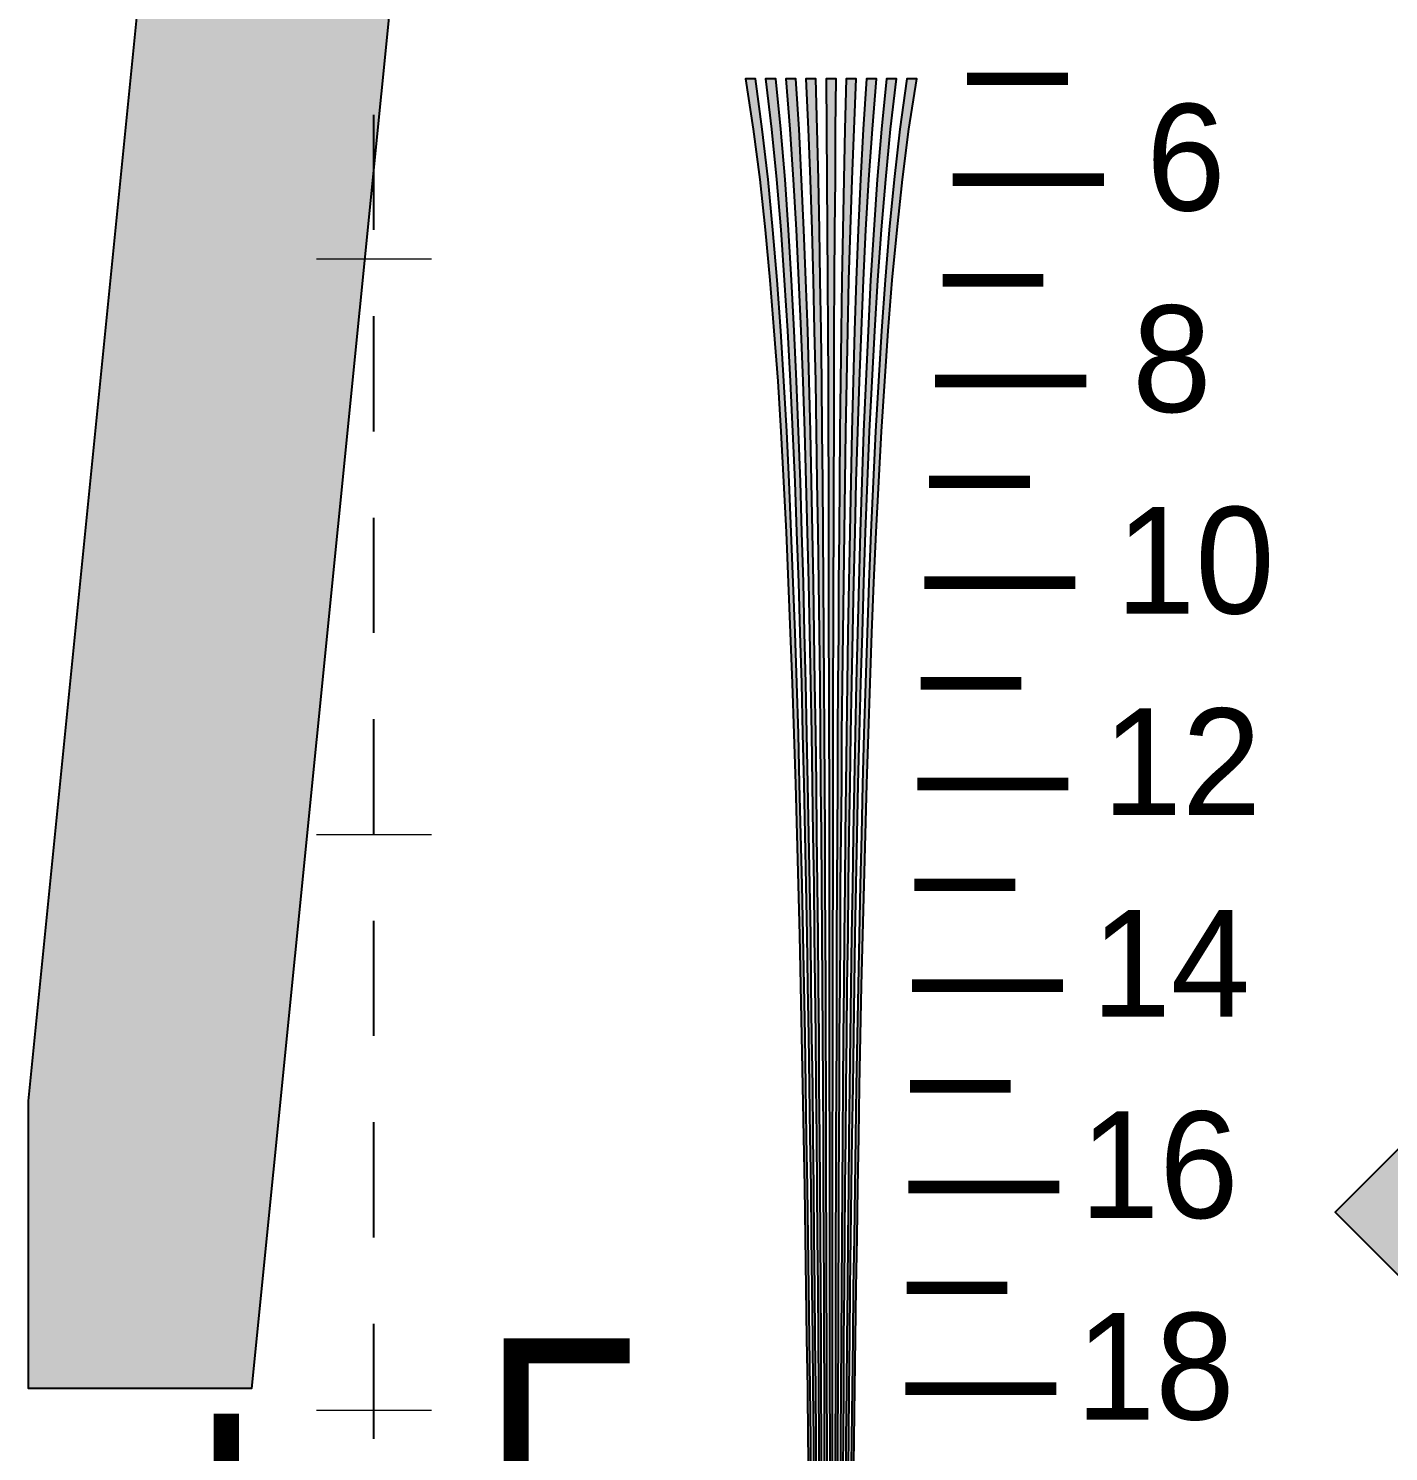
# Model space of a CAD drawing. Header units: millimetres. Extents: x 0 to 297, y 0 to 210.
# Drawn here: x 117.94 to 165.18, y 118.56 to 168 of the extents above; entities that cross this region are included whole.
import ezdxf

# ---------------------------------------------------------------- set-up
doc = ezdxf.new("R2010")
doc.units = ezdxf.units.MM
for name, color, linetype in [('CENTER', 7, 'Continuous'), ('GLUE', 1, 'Continuous'), ('LABELS', 7, 'Continuous'), ('SFR', 7, 'Continuous')]:
    doc.layers.add(name, color=color, linetype=linetype)

msp = doc.modelspace()

# ---------------------------------------------------------------- hatches: boundary and pattern name
at = {"layer": 'CENTER', "true_color": 0x000000}
h = msp.add_hatch(color=7, dxfattribs=at)
h.dxf.hatch_style = 1
h.paths.add_polyline_path([(142.842, 166.25), (143.113, 164.5), (143.34, 162.75), (143.524, 161), (143.69, 159.25), (143.831, 157.5), (143.962, 155.75), (144.067, 154), (144.163, 152.25), (144.251, 150.5), (144.329, 148.75), (144.4, 147), (144.461, 145.25), (144.522, 143.5), (144.575, 141.75), (144.627, 140), (144.671, 138.25), (144.715, 136.5), (144.759, 134.75), (144.794, 133), (144.829, 131.25), (144.855, 129.5), (144.89, 127.749), (144.916, 126), (144.942, 124.25), (144.968, 122.499), (144.995, 120.75), (145.012, 119), (145.039, 117.249), (145.056, 115.499), (145.074, 113.75), (145.161, 113.75), (145.144, 115.499), (145.126, 117.249), (145.109, 119), (145.091, 120.75), (145.065, 122.499), (145.047, 124.25), (145.021, 126), (144.994, 127.749), (144.968, 129.5), (144.942, 131.25), (144.916, 133), (144.881, 134.75), (144.846, 136.5), (144.811, 138.25), (144.767, 140), (144.723, 141.75), (144.679, 143.5), (144.627, 145.25), (144.566, 147), (144.504, 148.75), (144.434, 150.5), (144.355, 152.25), (144.277, 154), (144.18, 155.75), (144.067, 157.5), (143.944, 159.25), (143.796, 161), (143.629, 162.75), (143.428, 164.5), (143.192, 166.25), (142.842, 166.25)])
h = msp.add_hatch(color=7, dxfattribs=at)
h.dxf.hatch_style = 1
h.paths.add_polyline_path([(143.542, 166.25), (143.752, 164.5), (143.918, 162.75), (144.067, 161), (144.189, 159.25), (144.303, 157.5), (144.4, 155.75), (144.478, 154), (144.557, 152.25), (144.618, 150.5), (144.679, 148.75), (144.732, 147), (144.784, 145.25), (144.828, 143.5), (144.872, 141.75), (144.907, 140), (144.942, 138.25), (144.977, 136.5), (145.003, 134.75), (145.029, 133), (145.056, 131.25), (145.082, 129.5), (145.108, 127.749), (145.126, 126), (145.152, 124.25), (145.17, 122.499), (145.187, 120.75), (145.205, 119), (145.222, 117.249), (145.231, 115.499), (145.249, 113.75), (145.336, 113.75), (145.327, 115.499), (145.31, 117.249), (145.301, 119), (145.284, 120.75), (145.266, 122.499), (145.248, 124.25), (145.231, 126), (145.213, 127.749), (145.196, 129.5), (145.178, 131.25), (145.152, 133), (145.126, 134.75), (145.108, 136.5), (145.073, 138.25), (145.047, 140), (145.012, 141.75), (144.977, 143.5), (144.942, 145.25), (144.898, 147), (144.854, 148.75), (144.802, 150.5), (144.749, 152.25), (144.688, 154), (144.618, 155.75), (144.53, 157.5), (144.443, 159.25), (144.338, 161), (144.216, 162.75), (144.067, 164.5), (143.892, 166.25), (143.542, 166.25)])
h = msp.add_hatch(color=7, dxfattribs=at)
h.dxf.hatch_style = 1
h.paths.add_polyline_path([(144.242, 166.25), (144.382, 164.5), (144.504, 162.75), (144.609, 161), (144.688, 159.25), (144.767, 157.5), (144.837, 155.75), (144.889, 154), (144.942, 152.25), (144.986, 150.5), (145.03, 148.75), (145.065, 147), (145.1, 145.25), (145.135, 143.5), (145.161, 141.75), (145.187, 140), (145.213, 138.25), (145.231, 136.5), (145.257, 134.75), (145.275, 133), (145.292, 131.25), (145.31, 129.5), (145.327, 127.749), (145.336, 126), (145.354, 124.25), (145.372, 122.499), (145.38, 120.75), (145.389, 119), (145.406, 117.249), (145.415, 115.499), (145.424, 113.75), (145.511, 113.75), (145.502, 115.499), (145.494, 117.249), (145.485, 119), (145.477, 120.75), (145.468, 122.499), (145.459, 124.25), (145.451, 126), (145.433, 127.749), (145.424, 129.5), (145.407, 131.25), (145.398, 133), (145.381, 134.75), (145.363, 136.5), (145.345, 138.25), (145.327, 140), (145.31, 141.75), (145.284, 143.5), (145.257, 145.25), (145.231, 147), (145.205, 148.75), (145.17, 150.5), (145.135, 152.25), (145.1, 154), (145.056, 155.75), (145.004, 157.5), (144.943, 159.25), (144.872, 161), (144.794, 162.75), (144.706, 164.5), (144.592, 166.25), (144.242, 166.25)])
h = msp.add_hatch(color=7, dxfattribs=at)
h.dxf.hatch_style = 1
h.paths.add_polyline_path([(144.942, 166.25), (145.021, 164.5), (145.091, 162.75), (145.143, 161), (145.196, 159.25), (145.231, 157.5), (145.275, 155.75), (145.301, 154), (145.327, 152.25), (145.353, 150.5), (145.38, 148.75), (145.398, 147), (145.424, 145.25), (145.441, 143.5), (145.45, 141.75), (145.468, 140), (145.485, 138.25), (145.494, 136.5), (145.502, 134.75), (145.52, 133), (145.529, 131.25), (145.537, 129.5), (145.546, 127.749), (145.555, 126), (145.563, 124.25), (145.563, 122.499), (145.572, 120.75), (145.581, 119), (145.589, 117.249), (145.589, 115.499), (145.598, 113.75), (145.686, 113.75), (145.686, 115.499), (145.677, 117.249), (145.677, 119), (145.668, 120.75), (145.668, 122.499), (145.659, 124.25), (145.659, 126), (145.651, 127.749), (145.651, 129.5), (145.642, 131.25), (145.633, 133), (145.633, 134.75), (145.625, 136.5), (145.616, 138.25), (145.607, 140), (145.599, 141.75), (145.59, 143.5), (145.581, 145.25), (145.564, 147), (145.555, 148.75), (145.538, 150.5), (145.529, 152.25), (145.511, 154), (145.494, 155.75), (145.468, 157.5), (145.441, 159.25), (145.415, 161), (145.38, 162.75), (145.336, 164.5), (145.292, 166.25), (144.942, 166.25)])
h = msp.add_hatch(color=7, dxfattribs=at)
h.dxf.hatch_style = 1
h.paths.add_polyline_path([(145.642, 166.25), (145.66, 164.5), (145.668, 162.75), (145.686, 161), (145.695, 159.25), (145.703, 157.5), (145.712, 155.75), (145.712, 154), (145.721, 152.25), (145.721, 150.5), (145.729, 148.75), (145.729, 147), (145.738, 145.25), (145.738, 143.5), (145.747, 141.75), (145.747, 140), (145.747, 138.25), (145.755, 136.5), (145.755, 134.75), (145.755, 133), (145.755, 131.25), (145.764, 129.5), (145.764, 127.749), (145.764, 126), (145.764, 124.25), (145.764, 122.499), (145.764, 120.75), (145.773, 119), (145.773, 117.249), (145.773, 115.499), (145.773, 113.75), (145.86, 113.75), (145.86, 115.499), (145.86, 117.249), (145.86, 119), (145.869, 120.75), (145.869, 122.499), (145.869, 124.25), (145.869, 126), (145.869, 127.749), (145.869, 129.5), (145.877, 131.25), (145.877, 133), (145.877, 134.75), (145.877, 136.5), (145.886, 138.25), (145.886, 140), (145.886, 141.75), (145.894, 143.5), (145.894, 145.25), (145.903, 147), (145.903, 148.75), (145.912, 150.5), (145.912, 152.25), (145.92, 154), (145.929, 155.75), (145.929, 157.5), (145.938, 159.25), (145.946, 161), (145.964, 162.75), (145.973, 164.5), (145.99, 166.25), (145.642, 166.25)])
h = msp.add_hatch(color=7, dxfattribs=at)
h.dxf.hatch_style = 1
h.paths.add_polyline_path([(146.342, 166.25), (146.298, 164.5), (146.254, 162.75), (146.219, 161), (146.193, 159.25), (146.167, 157.5), (146.149, 155.75), (146.123, 154), (146.105, 152.25), (146.097, 150.5), (146.079, 148.75), (146.07, 147), (146.053, 145.25), (146.044, 143.5), (146.036, 141.75), (146.027, 140), (146.018, 138.25), (146.01, 136.5), (146.001, 134.75), (146.001, 133), (145.992, 131.25), (145.983, 129.5), (145.983, 127.749), (145.975, 126), (145.975, 124.25), (145.966, 122.499), (145.966, 120.75), (145.957, 119), (145.957, 117.249), (145.949, 115.499), (145.949, 113.75), (146.036, 113.75), (146.045, 115.499), (146.045, 117.249), (146.054, 119), (146.062, 120.75), (146.071, 122.499), (146.071, 124.25), (146.08, 126), (146.088, 127.749), (146.097, 129.5), (146.106, 131.25), (146.114, 133), (146.132, 134.75), (146.14, 136.5), (146.149, 138.25), (146.167, 140), (146.184, 141.75), (146.193, 143.5), (146.211, 145.25), (146.237, 147), (146.254, 148.75), (146.281, 150.5), (146.307, 152.25), (146.333, 154), (146.368, 155.75), (146.403, 157.5), (146.438, 159.25), (146.491, 161), (146.543, 162.75), (146.613, 164.5), (146.692, 166.25), (146.342, 166.25)])
h = msp.add_hatch(color=7, dxfattribs=at)
h.dxf.hatch_style = 1
h.paths.add_polyline_path([(147.042, 166.25), (146.928, 164.5), (146.841, 162.75), (146.762, 161), (146.692, 159.25), (146.631, 157.5), (146.587, 155.75), (146.534, 154), (146.499, 152.25), (146.465, 150.5), (146.43, 148.75), (146.403, 147), (146.377, 145.25), (146.351, 143.5), (146.324, 141.75), (146.307, 140), (146.289, 138.25), (146.272, 136.5), (146.254, 134.75), (146.236, 133), (146.228, 131.25), (146.21, 129.5), (146.202, 127.749), (146.184, 126), (146.175, 124.25), (146.167, 122.499), (146.158, 120.75), (146.149, 119), (146.141, 117.249), (146.132, 115.499), (146.124, 113.75), (146.211, 113.75), (146.22, 115.499), (146.228, 117.249), (146.246, 119), (146.254, 120.75), (146.263, 122.499), (146.281, 124.25), (146.298, 126), (146.307, 127.749), (146.324, 129.5), (146.342, 131.25), (146.36, 133), (146.378, 134.75), (146.404, 136.5), (146.421, 138.25), (146.448, 140), (146.474, 141.75), (146.5, 143.5), (146.535, 145.25), (146.57, 147), (146.605, 148.75), (146.649, 150.5), (146.693, 152.25), (146.745, 154), (146.806, 155.75), (146.867, 157.5), (146.946, 159.25), (147.025, 161), (147.13, 162.75), (147.252, 164.5), (147.393, 166.25), (147.042, 166.25)])
h = msp.add_hatch(color=7, dxfattribs=at)
h.dxf.hatch_style = 1
h.paths.add_polyline_path([(147.742, 166.25), (147.567, 164.5), (147.418, 162.75), (147.296, 161), (147.191, 159.25), (147.104, 157.5), (147.025, 155.75), (146.946, 154), (146.885, 152.25), (146.832, 150.5), (146.78, 148.75), (146.736, 147), (146.692, 145.25), (146.657, 143.5), (146.622, 141.75), (146.587, 140), (146.561, 138.25), (146.526, 136.5), (146.508, 134.75), (146.482, 133), (146.456, 131.25), (146.438, 129.5), (146.421, 127.749), (146.403, 126), (146.386, 124.25), (146.368, 122.499), (146.35, 120.75), (146.333, 119), (146.324, 117.249), (146.306, 115.499), (146.298, 113.75), (146.385, 113.75), (146.403, 115.499), (146.412, 117.249), (146.429, 119), (146.447, 120.75), (146.464, 122.499), (146.482, 124.25), (146.508, 126), (146.526, 127.749), (146.552, 129.5), (146.578, 131.25), (146.604, 133), (146.631, 134.75), (146.657, 136.5), (146.692, 138.25), (146.727, 140), (146.762, 141.75), (146.806, 143.5), (146.85, 145.25), (146.902, 147), (146.954, 148.75), (147.016, 150.5), (147.077, 152.25), (147.156, 154), (147.243, 155.75), (147.331, 157.5), (147.444, 159.25), (147.567, 161), (147.715, 162.75), (147.881, 164.5), (148.092, 166.25), (147.742, 166.25)])
h = msp.add_hatch(color=7, dxfattribs=at)
h.dxf.hatch_style = 1
h.paths.add_polyline_path([(148.442, 166.25), (148.206, 164.5), (148.005, 162.75), (147.838, 161), (147.69, 159.25), (147.567, 157.5), (147.462, 155.75), (147.357, 154), (147.278, 152.25), (147.2, 150.5), (147.13, 148.75), (147.068, 147), (147.007, 145.25), (146.954, 143.5), (146.911, 141.75), (146.867, 140), (146.823, 138.25), (146.788, 136.5), (146.753, 134.75), (146.718, 133), (146.692, 131.25), (146.666, 129.5), (146.639, 127.749), (146.613, 126), (146.587, 124.25), (146.569, 122.499), (146.543, 120.75), (146.525, 119), (146.508, 117.249), (146.49, 115.499), (146.473, 113.75), (146.56, 113.75), (146.578, 115.499), (146.595, 117.249), (146.621, 119), (146.639, 120.75), (146.665, 122.499), (146.692, 124.25), (146.718, 126), (146.744, 127.749), (146.779, 129.5), (146.805, 131.25), (146.84, 133), (146.875, 134.75), (146.919, 136.5), (146.963, 138.25), (147.007, 140), (147.059, 141.75), (147.112, 143.5), (147.173, 145.25), (147.234, 147), (147.304, 148.75), (147.383, 150.5), (147.471, 152.25), (147.567, 154), (147.681, 155.75), (147.803, 157.5), (147.943, 159.25), (148.109, 161), (148.293, 162.75), (148.52, 164.5), (148.792, 166.25), (148.442, 166.25)])
at = {"layer": 'SFR', "true_color": 0x000000}
h = msp.add_hatch(color=7, dxfattribs=at)
h.dxf.hatch_style = 1
h.paths.add_polyline_path([(117.942, 130.751), (122.192, 173.25), (130.942, 173.25), (125.692, 120.75), (117.942, 120.75), (117.942, 130.751)])
h = msp.add_hatch(color=7, dxfattribs=at)
h.dxf.hatch_style = 1
h.paths.add_polyline_path([(176.442, 140), (189.567, 126.875), (176.442, 113.75), (163.317, 126.875), (176.442, 140)])

# ---------------------------------------------------------------- linework, layer by layer
at = {"layer": 'CENTER', "color": 250}
for points in [[(145.126, 117.249), (145.109, 119), (145.091, 120.75), (145.065, 122.499), (145.047, 124.25), (145.021, 126), (144.994, 127.749), (144.968, 129.5), (144.942, 131.25), (144.916, 133), (144.881, 134.75), (144.846, 136.5), (144.811, 138.25), (144.767, 140), (144.723, 141.75), (144.679, 143.5), (144.627, 145.25), (144.566, 147), (144.504, 148.75), (144.434, 150.5), (144.355, 152.25), (144.277, 154), (144.18, 155.75), (144.067, 157.5), (143.944, 159.25), (143.796, 161), (143.629, 162.75), (143.428, 164.5), (143.192, 166.25), (142.842, 166.25), (142.842, 166.25), (143.113, 164.5), (143.34, 162.75), (143.524, 161), (143.69, 159.25), (143.831, 157.5), (143.962, 155.75), (144.067, 154), (144.163, 152.25), (144.251, 150.5), (144.329, 148.75), (144.4, 147), (144.461, 145.25), (144.522, 143.5), (144.575, 141.75), (144.627, 140), (144.671, 138.25), (144.715, 136.5), (144.759, 134.75), (144.794, 133), (144.829, 131.25), (144.855, 129.5), (144.89, 127.749), (144.916, 126), (144.942, 124.25), (144.968, 122.499), (144.995, 120.75), (145.012, 119), (145.039, 117.249)], [(145.31, 117.249), (145.301, 119), (145.284, 120.75), (145.266, 122.499), (145.248, 124.25), (145.231, 126), (145.213, 127.749), (145.196, 129.5), (145.178, 131.25), (145.152, 133), (145.126, 134.75), (145.108, 136.5), (145.073, 138.25), (145.047, 140), (145.012, 141.75), (144.977, 143.5), (144.942, 145.25), (144.898, 147), (144.854, 148.75), (144.802, 150.5), (144.749, 152.25), (144.688, 154), (144.618, 155.75), (144.53, 157.5), (144.443, 159.25), (144.338, 161), (144.216, 162.75), (144.067, 164.5), (143.892, 166.25), (143.542, 166.25), (143.542, 166.25), (143.752, 164.5), (143.918, 162.75), (144.067, 161), (144.189, 159.25), (144.303, 157.5), (144.4, 155.75), (144.478, 154), (144.557, 152.25), (144.618, 150.5), (144.679, 148.75), (144.732, 147), (144.784, 145.25), (144.828, 143.5), (144.872, 141.75), (144.907, 140), (144.942, 138.25), (144.977, 136.5), (145.003, 134.75), (145.029, 133), (145.056, 131.25), (145.082, 129.5), (145.108, 127.749), (145.126, 126), (145.152, 124.25), (145.17, 122.499), (145.187, 120.75), (145.205, 119), (145.222, 117.249)], [(145.494, 117.249), (145.485, 119), (145.477, 120.75), (145.468, 122.499), (145.459, 124.25), (145.451, 126), (145.433, 127.749), (145.424, 129.5), (145.407, 131.25), (145.398, 133), (145.381, 134.75), (145.363, 136.5), (145.345, 138.25), (145.327, 140), (145.31, 141.75), (145.284, 143.5), (145.257, 145.25), (145.231, 147), (145.205, 148.75), (145.17, 150.5), (145.135, 152.25), (145.1, 154), (145.056, 155.75), (145.004, 157.5), (144.943, 159.25), (144.872, 161), (144.794, 162.75), (144.706, 164.5), (144.592, 166.25), (144.242, 166.25), (144.242, 166.25), (144.382, 164.5), (144.504, 162.75), (144.609, 161), (144.688, 159.25), (144.767, 157.5), (144.837, 155.75), (144.889, 154), (144.942, 152.25), (144.986, 150.5), (145.03, 148.75), (145.065, 147), (145.1, 145.25), (145.135, 143.5), (145.161, 141.75), (145.187, 140), (145.213, 138.25), (145.231, 136.5), (145.257, 134.75), (145.275, 133), (145.292, 131.25), (145.31, 129.5), (145.327, 127.749), (145.336, 126), (145.354, 124.25), (145.372, 122.499), (145.38, 120.75), (145.389, 119), (145.406, 117.249)], [(145.677, 117.249), (145.677, 119), (145.668, 120.75), (145.668, 122.499), (145.659, 124.25), (145.659, 126), (145.651, 127.749), (145.651, 129.5), (145.642, 131.25), (145.633, 133), (145.633, 134.75), (145.625, 136.5), (145.616, 138.25), (145.607, 140), (145.599, 141.75), (145.59, 143.5), (145.581, 145.25), (145.564, 147), (145.555, 148.75), (145.538, 150.5), (145.529, 152.25), (145.511, 154), (145.494, 155.75), (145.468, 157.5), (145.441, 159.25), (145.415, 161), (145.38, 162.75), (145.336, 164.5), (145.292, 166.25), (144.942, 166.25), (144.942, 166.25), (145.021, 164.5), (145.091, 162.75), (145.143, 161), (145.196, 159.25), (145.231, 157.5), (145.275, 155.75), (145.301, 154), (145.327, 152.25), (145.353, 150.5), (145.38, 148.75), (145.398, 147), (145.424, 145.25), (145.441, 143.5), (145.45, 141.75), (145.468, 140), (145.485, 138.25), (145.494, 136.5), (145.502, 134.75), (145.52, 133), (145.529, 131.25), (145.537, 129.5), (145.546, 127.749), (145.555, 126), (145.563, 124.25), (145.563, 122.499), (145.572, 120.75), (145.581, 119), (145.589, 117.249)], [(145.86, 117.249), (145.86, 119), (145.869, 120.75), (145.869, 122.499), (145.869, 124.25), (145.869, 126), (145.869, 127.749), (145.869, 129.5), (145.877, 131.25), (145.877, 133), (145.877, 134.75), (145.877, 136.5), (145.886, 138.25), (145.886, 140), (145.886, 141.75), (145.894, 143.5), (145.894, 145.25), (145.903, 147), (145.903, 148.75), (145.912, 150.5), (145.912, 152.25), (145.92, 154), (145.929, 155.75), (145.929, 157.5), (145.938, 159.25), (145.946, 161), (145.964, 162.75), (145.973, 164.5), (145.99, 166.25), (145.642, 166.25), (145.642, 166.25), (145.66, 164.5), (145.668, 162.75), (145.686, 161), (145.695, 159.25), (145.703, 157.5), (145.712, 155.75), (145.712, 154), (145.721, 152.25), (145.721, 150.5), (145.729, 148.75), (145.729, 147), (145.738, 145.25), (145.738, 143.5), (145.747, 141.75), (145.747, 140), (145.747, 138.25), (145.755, 136.5), (145.755, 134.75), (145.755, 133), (145.755, 131.25), (145.764, 129.5), (145.764, 127.749), (145.764, 126), (145.764, 124.25), (145.764, 122.499), (145.764, 120.75), (145.773, 119), (145.773, 117.249)], [(146.045, 117.249), (146.054, 119), (146.062, 120.75), (146.071, 122.499), (146.071, 124.25), (146.08, 126), (146.088, 127.749), (146.097, 129.5), (146.106, 131.25), (146.114, 133), (146.132, 134.75), (146.14, 136.5), (146.149, 138.25), (146.167, 140), (146.184, 141.75), (146.193, 143.5), (146.211, 145.25), (146.237, 147), (146.254, 148.75), (146.281, 150.5), (146.307, 152.25), (146.333, 154), (146.368, 155.75), (146.403, 157.5), (146.438, 159.25), (146.491, 161), (146.543, 162.75), (146.613, 164.5), (146.692, 166.25), (146.342, 166.25), (146.342, 166.25), (146.298, 164.5), (146.254, 162.75), (146.219, 161), (146.193, 159.25), (146.167, 157.5), (146.149, 155.75), (146.123, 154), (146.105, 152.25), (146.097, 150.5), (146.079, 148.75), (146.07, 147), (146.053, 145.25), (146.044, 143.5), (146.036, 141.75), (146.027, 140), (146.018, 138.25), (146.01, 136.5), (146.001, 134.75), (146.001, 133), (145.992, 131.25), (145.983, 129.5), (145.983, 127.749), (145.975, 126), (145.975, 124.25), (145.966, 122.499), (145.966, 120.75), (145.957, 119), (145.957, 117.249)], [(146.228, 117.249), (146.246, 119), (146.254, 120.75), (146.263, 122.499), (146.281, 124.25), (146.298, 126), (146.307, 127.749), (146.324, 129.5), (146.342, 131.25), (146.36, 133), (146.378, 134.75), (146.404, 136.5), (146.421, 138.25), (146.448, 140), (146.474, 141.75), (146.5, 143.5), (146.535, 145.25), (146.57, 147), (146.605, 148.75), (146.649, 150.5), (146.693, 152.25), (146.745, 154), (146.806, 155.75), (146.867, 157.5), (146.946, 159.25), (147.025, 161), (147.13, 162.75), (147.252, 164.5), (147.393, 166.25), (147.042, 166.25), (147.042, 166.25), (146.928, 164.5), (146.841, 162.75), (146.762, 161), (146.692, 159.25), (146.631, 157.5), (146.587, 155.75), (146.534, 154), (146.499, 152.25), (146.465, 150.5), (146.43, 148.75), (146.403, 147), (146.377, 145.25), (146.351, 143.5), (146.324, 141.75), (146.307, 140), (146.289, 138.25), (146.272, 136.5), (146.254, 134.75), (146.236, 133), (146.228, 131.25), (146.21, 129.5), (146.202, 127.749), (146.184, 126), (146.175, 124.25), (146.167, 122.499), (146.158, 120.75), (146.149, 119), (146.141, 117.249)], [(146.412, 117.249), (146.429, 119), (146.447, 120.75), (146.464, 122.499), (146.482, 124.25), (146.508, 126), (146.526, 127.749), (146.552, 129.5), (146.578, 131.25), (146.604, 133), (146.631, 134.75), (146.657, 136.5), (146.692, 138.25), (146.727, 140), (146.762, 141.75), (146.806, 143.5), (146.85, 145.25), (146.902, 147), (146.954, 148.75), (147.016, 150.5), (147.077, 152.25), (147.156, 154), (147.243, 155.75), (147.331, 157.5), (147.444, 159.25), (147.567, 161), (147.715, 162.75), (147.881, 164.5), (148.092, 166.25), (147.742, 166.25), (147.742, 166.25), (147.567, 164.5), (147.418, 162.75), (147.296, 161), (147.191, 159.25), (147.104, 157.5), (147.025, 155.75), (146.946, 154), (146.885, 152.25), (146.832, 150.5), (146.78, 148.75), (146.736, 147), (146.692, 145.25), (146.657, 143.5), (146.622, 141.75), (146.587, 140), (146.561, 138.25), (146.526, 136.5), (146.508, 134.75), (146.482, 133), (146.456, 131.25), (146.438, 129.5), (146.421, 127.749), (146.403, 126), (146.386, 124.25), (146.368, 122.499), (146.35, 120.75), (146.333, 119), (146.324, 117.249)], [(146.595, 117.249), (146.621, 119), (146.639, 120.75), (146.665, 122.499), (146.692, 124.25), (146.718, 126), (146.744, 127.749), (146.779, 129.5), (146.805, 131.25), (146.84, 133), (146.875, 134.75), (146.919, 136.5), (146.963, 138.25), (147.007, 140), (147.059, 141.75), (147.112, 143.5), (147.173, 145.25), (147.234, 147), (147.304, 148.75), (147.383, 150.5), (147.471, 152.25), (147.567, 154), (147.681, 155.75), (147.803, 157.5), (147.943, 159.25), (148.109, 161), (148.293, 162.75), (148.52, 164.5), (148.792, 166.25), (148.442, 166.25), (148.442, 166.25), (148.206, 164.5), (148.005, 162.75), (147.838, 161), (147.69, 159.25), (147.567, 157.5), (147.462, 155.75), (147.357, 154), (147.278, 152.25), (147.2, 150.5), (147.13, 148.75), (147.068, 147), (147.007, 145.25), (146.954, 143.5), (146.911, 141.75), (146.867, 140), (146.823, 138.25), (146.788, 136.5), (146.753, 134.75), (146.718, 133), (146.692, 131.25), (146.666, 129.5), (146.639, 127.749), (146.613, 126), (146.587, 124.25), (146.569, 122.499), (146.543, 120.75), (146.525, 119), (146.508, 117.249)]]:
    msp.add_lwpolyline(points, dxfattribs=at)
at = {"layer": 'CENTER', "color": 250, "lineweight": 35, "const_width": 0.437}
for points in [[(150.542, 166.25), (154.042, 166.25)], [(150.043, 162.75), (155.293, 162.75)], [(149.693, 159.25), (153.193, 159.25)], [(149.431, 155.75), (154.681, 155.75)], [(149.221, 152.25), (152.721, 152.25)], [(149.054, 148.75), (154.304, 148.75)], [(148.923, 145.25), (152.423, 145.25)], [(148.809, 141.75), (154.059, 141.75)], [(148.713, 138.25), (152.213, 138.25)], [(148.626, 134.75), (153.876, 134.75)], [(148.556, 131.25), (152.056, 131.25)], [(148.495, 127.75), (153.745, 127.75)], [(148.442, 124.25), (151.942, 124.25)], [(148.39, 120.75), (153.64, 120.75)]]:
    msp.add_lwpolyline(points, dxfattribs=at)
at = {"layer": 'CENTER', "color": 250, "true_color": 0x000000}
for points in [[(143.192, 166.25), (142.842, 166.25), (143.113, 164.5)], [(143.192, 166.25), (143.113, 164.5), (143.34, 162.75)], [(143.192, 166.25), (143.34, 162.75), (143.524, 161)], [(143.192, 166.25), (143.524, 161), (143.69, 159.25)], [(143.192, 166.25), (143.69, 159.25), (143.831, 157.5)], [(143.192, 166.25), (143.831, 157.5), (143.962, 155.75)], [(143.192, 166.25), (143.962, 155.75), (144.504, 148.75)], [(143.192, 166.25), (144.504, 148.75), (144.434, 150.5)], [(143.192, 166.25), (144.434, 150.5), (144.355, 152.25)], [(143.192, 166.25), (144.355, 152.25), (144.277, 154)], [(143.192, 166.25), (144.277, 154), (144.18, 155.75)], [(143.192, 166.25), (144.18, 155.75), (144.067, 157.5)], [(143.192, 166.25), (144.067, 157.5), (143.944, 159.25)], [(143.192, 166.25), (143.944, 159.25), (143.796, 161)], [(143.192, 166.25), (143.796, 161), (143.629, 162.75)], [(143.629, 162.75), (143.428, 164.5), (143.192, 166.25)], [(143.892, 166.25), (143.542, 166.25), (143.752, 164.5)], [(143.892, 166.25), (143.752, 164.5), (143.918, 162.75)], [(143.892, 166.25), (143.918, 162.75), (144.067, 161)], [(143.892, 166.25), (144.067, 161), (144.189, 159.25)], [(143.892, 166.25), (144.189, 159.25), (144.303, 157.5)], [(143.892, 166.25), (144.303, 157.5), (144.4, 155.75)], [(143.892, 166.25), (144.4, 155.75), (144.942, 145.25)], [(143.892, 166.25), (144.942, 145.25), (144.898, 147)], [(143.892, 166.25), (144.898, 147), (144.854, 148.75)], [(143.892, 166.25), (144.854, 148.75), (144.802, 150.5)], [(143.892, 166.25), (144.802, 150.5), (144.749, 152.25)], [(143.892, 166.25), (144.749, 152.25), (144.688, 154)], [(143.892, 166.25), (144.688, 154), (144.618, 155.75)], [(143.892, 166.25), (144.618, 155.75), (144.53, 157.5)], [(143.892, 166.25), (144.53, 157.5), (144.443, 159.25)], [(143.892, 166.25), (144.443, 159.25), (144.338, 161)], [(143.892, 166.25), (144.338, 161), (144.216, 162.75)], [(144.216, 162.75), (144.067, 164.5), (143.892, 166.25)], [(144.592, 166.25), (144.242, 166.25), (144.382, 164.5)], [(144.592, 166.25), (144.382, 164.5), (144.504, 162.75)], [(144.592, 166.25), (144.504, 162.75), (144.609, 161)], [(144.592, 166.25), (144.609, 161), (144.688, 159.25)], [(144.592, 166.25), (144.688, 159.25), (144.767, 157.5)], [(144.592, 166.25), (144.767, 157.5), (144.837, 155.75)], [(144.592, 166.25), (144.837, 155.75), (144.889, 154)], [(144.592, 166.25), (144.889, 154), (144.942, 152.25)], [(144.592, 166.25), (144.942, 152.25), (144.986, 150.5)], [(144.592, 166.25), (144.986, 150.5), (145.03, 148.75)], [(144.592, 166.25), (145.03, 148.75), (145.381, 134.75)], [(144.592, 166.25), (145.381, 134.75), (145.363, 136.5)], [(144.592, 166.25), (145.363, 136.5), (145.345, 138.25)], [(144.592, 166.25), (145.345, 138.25), (145.327, 140)], [(144.592, 166.25), (145.327, 140), (145.31, 141.75)], [(144.592, 166.25), (145.31, 141.75), (145.284, 143.5)], [(144.592, 166.25), (145.284, 143.5), (145.257, 145.25)], [(144.592, 166.25), (145.257, 145.25), (145.231, 147)], [(144.592, 166.25), (145.231, 147), (145.205, 148.75)], [(144.592, 166.25), (145.205, 148.75), (145.17, 150.5)], [(144.592, 166.25), (145.17, 150.5), (145.135, 152.25)], [(144.592, 166.25), (145.135, 152.25), (145.1, 154)], [(144.592, 166.25), (145.1, 154), (145.056, 155.75)], [(144.592, 166.25), (145.056, 155.75), (145.004, 157.5)], [(144.592, 166.25), (145.004, 157.5), (144.943, 159.25)], [(144.592, 166.25), (144.943, 159.25), (144.872, 161)], [(144.592, 166.25), (144.872, 161), (144.794, 162.75)], [(144.794, 162.75), (144.706, 164.5), (144.592, 166.25)], [(145.292, 166.25), (144.942, 166.25), (145.021, 164.5)], [(145.292, 166.25), (145.021, 164.5), (145.091, 162.75)], [(145.292, 166.25), (145.091, 162.75), (145.143, 161)], [(145.292, 166.25), (145.143, 161), (145.196, 159.25)], [(145.292, 166.25), (145.196, 159.25), (145.231, 157.5)], [(145.292, 166.25), (145.231, 157.5), (145.275, 155.75)], [(145.292, 166.25), (145.275, 155.75), (145.301, 154)], [(145.292, 166.25), (145.301, 154), (145.327, 152.25)], [(145.292, 166.25), (145.327, 152.25), (145.353, 150.5)], [(145.292, 166.25), (145.353, 150.5), (145.38, 148.75)], [(145.292, 166.25), (145.38, 148.75), (145.398, 147)], [(145.292, 166.25), (145.398, 147), (145.424, 145.25)], [(145.292, 166.25), (145.424, 145.25), (145.441, 143.5)], [(145.292, 166.25), (145.441, 143.5), (145.468, 140)], [(145.292, 166.25), (145.468, 140), (145.485, 138.25)], [(145.292, 166.25), (145.485, 138.25), (145.686, 113.75)], [(145.292, 166.25), (145.686, 113.75), (145.686, 115.499)], [(145.292, 166.25), (145.686, 115.499), (145.677, 117.249)], [(145.292, 166.25), (145.677, 117.249), (145.677, 119)], [(145.292, 166.25), (145.677, 119), (145.668, 120.75)], [(145.292, 166.25), (145.668, 120.75), (145.668, 122.499)], [(145.292, 166.25), (145.668, 122.499), (145.659, 124.25)], [(145.292, 166.25), (145.659, 124.25), (145.659, 126)], [(145.292, 166.25), (145.659, 126), (145.651, 127.749)], [(145.292, 166.25), (145.651, 127.749), (145.651, 129.5)], [(145.292, 166.25), (145.651, 129.5), (145.642, 131.25)], [(145.292, 166.25), (145.642, 131.25), (145.633, 133)], [(145.292, 166.25), (145.633, 133), (145.633, 134.75)], [(145.292, 166.25), (145.633, 134.75), (145.625, 136.5)], [(145.292, 166.25), (145.625, 136.5), (145.616, 138.25)], [(145.292, 166.25), (145.616, 138.25), (145.607, 140)], [(145.292, 166.25), (145.607, 140), (145.599, 141.75)], [(145.292, 166.25), (145.599, 141.75), (145.59, 143.5)], [(145.292, 166.25), (145.59, 143.5), (145.581, 145.25)], [(145.292, 166.25), (145.581, 145.25), (145.564, 147)], [(145.292, 166.25), (145.564, 147), (145.555, 148.75)], [(145.292, 166.25), (145.555, 148.75), (145.538, 150.5)], [(145.292, 166.25), (145.538, 150.5), (145.529, 152.25)], [(145.292, 166.25), (145.529, 152.25), (145.511, 154)], [(145.292, 166.25), (145.511, 154), (145.494, 155.75)], [(145.292, 166.25), (145.494, 155.75), (145.468, 157.5)], [(145.292, 166.25), (145.468, 157.5), (145.441, 159.25)], [(145.292, 166.25), (145.441, 159.25), (145.415, 161)], [(145.415, 161), (145.336, 164.5), (145.292, 166.25)], [(145.99, 166.25), (145.642, 166.25), (145.66, 164.5)], [(145.99, 166.25), (145.66, 164.5), (145.668, 162.75)], [(145.99, 166.25), (145.668, 162.75), (145.686, 161)], [(145.99, 166.25), (145.686, 161), (145.695, 159.25)], [(145.99, 166.25), (145.695, 159.25), (145.703, 157.5)], [(145.99, 166.25), (145.703, 157.5), (145.712, 155.75)], [(145.99, 166.25), (145.712, 155.75), (145.712, 154)], [(145.99, 166.25), (145.712, 154), (145.721, 152.25)], [(145.99, 166.25), (145.721, 152.25), (145.721, 150.5)], [(145.99, 166.25), (145.721, 150.5), (145.729, 148.75)], [(145.99, 166.25), (145.729, 148.75), (145.729, 147)], [(145.99, 166.25), (145.729, 147), (145.738, 145.25)], [(145.99, 166.25), (145.738, 145.25), (145.738, 143.5)], [(145.738, 143.5), (145.973, 164.5), (145.99, 166.25)], [(146.692, 166.25), (146.149, 155.75), (146.123, 154)], [(146.123, 154), (146.613, 164.5), (146.692, 166.25)], [(146.692, 166.25), (146.167, 157.5), (146.149, 155.75)], [(146.692, 166.25), (146.193, 159.25), (146.167, 157.5)], [(146.692, 166.25), (146.219, 161), (146.193, 159.25)], [(146.692, 166.25), (146.254, 162.75), (146.219, 161)], [(146.692, 166.25), (146.298, 164.5), (146.254, 162.75)], [(146.692, 166.25), (146.342, 166.25), (146.298, 164.5)], [(147.393, 166.25), (146.692, 159.25), (146.631, 157.5)], [(146.631, 157.5), (147.252, 164.5), (147.393, 166.25)], [(147.393, 166.25), (146.762, 161), (146.692, 159.25)], [(147.393, 166.25), (146.841, 162.75), (146.762, 161)], [(147.393, 166.25), (146.928, 164.5), (146.841, 162.75)], [(147.393, 166.25), (147.042, 166.25), (146.928, 164.5)], [(148.092, 166.25), (147.296, 161), (147.191, 159.25)], [(147.191, 159.25), (147.881, 164.5), (148.092, 166.25)], [(148.092, 166.25), (147.418, 162.75), (147.296, 161)], [(148.092, 166.25), (147.567, 164.5), (147.418, 162.75)], [(148.092, 166.25), (147.742, 166.25), (147.567, 164.5)], [(148.792, 166.25), (147.838, 161), (147.69, 159.25)], [(147.69, 159.25), (148.52, 164.5), (148.792, 166.25)], [(148.792, 166.25), (148.005, 162.75), (147.838, 161)], [(148.792, 166.25), (148.206, 164.5), (148.005, 162.75)], [(148.792, 166.25), (148.442, 166.25), (148.206, 164.5)], [(145.415, 161), (145.38, 162.75), (145.336, 164.5)], [(145.738, 143.5), (145.964, 162.75), (145.973, 164.5)], [(146.123, 154), (146.543, 162.75), (146.613, 164.5)], [(146.631, 157.5), (147.13, 162.75), (147.252, 164.5)], [(147.191, 159.25), (147.715, 162.75), (147.881, 164.5)], [(147.69, 159.25), (148.293, 162.75), (148.52, 164.5)], [(145.738, 143.5), (145.946, 161), (145.964, 162.75)], [(146.123, 154), (146.491, 161), (146.543, 162.75)], [(146.631, 157.5), (147.025, 161), (147.13, 162.75)], [(147.191, 159.25), (147.567, 161), (147.715, 162.75)], [(147.69, 159.25), (148.109, 161), (148.293, 162.75)], [(145.738, 143.5), (145.938, 159.25), (145.946, 161)], [(146.123, 154), (146.438, 159.25), (146.491, 161)], [(146.631, 157.5), (146.946, 159.25), (147.025, 161)], [(147.191, 159.25), (147.444, 159.25), (147.567, 161)], [(147.69, 159.25), (147.943, 159.25), (148.109, 161)], [(145.738, 143.5), (145.929, 157.5), (145.938, 159.25)], [(146.123, 154), (146.403, 157.5), (146.438, 159.25)], [(147.191, 159.25), (146.456, 131.25), (146.438, 129.5)], [(147.191, 159.25), (146.438, 129.5), (146.762, 141.75)], [(147.191, 159.25), (146.482, 133), (146.456, 131.25)], [(147.191, 159.25), (146.508, 134.75), (146.482, 133)], [(147.191, 159.25), (146.526, 136.5), (146.508, 134.75)], [(147.191, 159.25), (146.561, 138.25), (146.526, 136.5)], [(147.191, 159.25), (146.587, 140), (146.561, 138.25)], [(147.191, 159.25), (146.622, 141.75), (146.587, 140)], [(147.191, 159.25), (146.657, 143.5), (146.622, 141.75)], [(146.631, 157.5), (146.867, 157.5), (146.946, 159.25)], [(147.191, 159.25), (146.692, 145.25), (146.657, 143.5)], [(147.191, 159.25), (146.736, 147), (146.692, 145.25)], [(147.191, 159.25), (146.78, 148.75), (146.736, 147)], [(147.69, 159.25), (146.788, 136.5), (146.753, 134.75)], [(147.69, 159.25), (146.753, 134.75), (147.234, 147)], [(147.191, 159.25), (146.762, 141.75), (146.806, 143.5)], [(147.191, 159.25), (146.832, 150.5), (146.78, 148.75)], [(147.69, 159.25), (146.823, 138.25), (146.788, 136.5)], [(147.191, 159.25), (146.806, 143.5), (146.85, 145.25)], [(147.69, 159.25), (146.867, 140), (146.823, 138.25)], [(147.191, 159.25), (146.885, 152.25), (146.832, 150.5)], [(147.191, 159.25), (146.85, 145.25), (146.902, 147)], [(147.69, 159.25), (146.911, 141.75), (146.867, 140)], [(147.191, 159.25), (146.946, 154), (146.885, 152.25)], [(147.191, 159.25), (146.902, 147), (146.954, 148.75)], [(147.69, 159.25), (146.954, 143.5), (146.911, 141.75)], [(147.191, 159.25), (147.025, 155.75), (146.946, 154)], [(147.191, 159.25), (146.954, 148.75), (147.016, 150.5)], [(147.69, 159.25), (147.007, 145.25), (146.954, 143.5)], [(147.69, 159.25), (147.068, 147), (147.007, 145.25)], [(147.191, 159.25), (147.016, 150.5), (147.077, 152.25)], [(147.191, 159.25), (147.104, 157.5), (147.025, 155.75)], [(147.69, 159.25), (147.13, 148.75), (147.068, 147)], [(147.191, 159.25), (147.077, 152.25), (147.156, 154)], [(147.69, 159.25), (147.2, 150.5), (147.13, 148.75)], [(147.191, 159.25), (147.156, 154), (147.243, 155.75)], [(147.191, 159.25), (147.243, 155.75), (147.331, 157.5)], [(147.191, 159.25), (147.331, 157.5), (147.444, 159.25)], [(147.69, 159.25), (147.278, 152.25), (147.2, 150.5)], [(147.69, 159.25), (147.234, 147), (147.304, 148.75)], [(147.69, 159.25), (147.357, 154), (147.278, 152.25)], [(147.69, 159.25), (147.304, 148.75), (147.383, 150.5)], [(147.69, 159.25), (147.462, 155.75), (147.357, 154)], [(147.69, 159.25), (147.383, 150.5), (147.471, 152.25)], [(147.69, 159.25), (147.567, 157.5), (147.462, 155.75)], [(147.69, 159.25), (147.471, 152.25), (147.567, 154)], [(147.69, 159.25), (147.567, 154), (147.681, 155.75)], [(147.69, 159.25), (147.681, 155.75), (147.803, 157.5)], [(147.69, 159.25), (147.803, 157.5), (147.943, 159.25)], [(145.738, 143.5), (145.929, 155.75), (145.929, 157.5)], [(146.123, 154), (146.368, 155.75), (146.403, 157.5)], [(146.631, 157.5), (146.132, 115.499), (146.124, 113.75)], [(146.631, 157.5), (146.124, 113.75), (146.378, 134.75)], [(146.631, 157.5), (146.141, 117.249), (146.132, 115.499)], [(146.631, 157.5), (146.149, 119), (146.141, 117.249)], [(146.631, 157.5), (146.158, 120.75), (146.149, 119)], [(146.631, 157.5), (146.167, 122.499), (146.158, 120.75)], [(146.631, 157.5), (146.175, 124.25), (146.167, 122.499)], [(146.631, 157.5), (146.184, 126), (146.175, 124.25)], [(146.631, 157.5), (146.202, 127.749), (146.184, 126)], [(146.631, 157.5), (146.21, 129.5), (146.202, 127.749)], [(146.631, 157.5), (146.228, 131.25), (146.21, 129.5)], [(146.631, 157.5), (146.236, 133), (146.228, 131.25)], [(146.631, 157.5), (146.254, 134.75), (146.236, 133)], [(146.631, 157.5), (146.272, 136.5), (146.254, 134.75)], [(146.631, 157.5), (146.289, 138.25), (146.272, 136.5)], [(146.631, 157.5), (146.307, 140), (146.289, 138.25)], [(146.631, 157.5), (146.324, 141.75), (146.307, 140)], [(146.631, 157.5), (146.351, 143.5), (146.324, 141.75)], [(146.631, 157.5), (146.377, 145.25), (146.351, 143.5)], [(146.631, 157.5), (146.403, 147), (146.377, 145.25)], [(146.631, 157.5), (146.378, 134.75), (146.421, 138.25)], [(146.631, 157.5), (146.43, 148.75), (146.403, 147)], [(146.631, 157.5), (146.421, 138.25), (146.448, 140)], [(146.631, 157.5), (146.465, 150.5), (146.43, 148.75)], [(146.631, 157.5), (146.448, 140), (146.474, 141.75)], [(146.631, 157.5), (146.499, 152.25), (146.465, 150.5)], [(146.631, 157.5), (146.474, 141.75), (146.5, 143.5)], [(146.631, 157.5), (146.587, 155.75), (146.499, 152.25)], [(146.631, 157.5), (146.5, 143.5), (146.535, 145.25)], [(146.631, 157.5), (146.535, 145.25), (146.57, 147)], [(146.631, 157.5), (146.57, 147), (146.605, 148.75)], [(146.631, 157.5), (146.605, 148.75), (146.649, 150.5)], [(146.631, 157.5), (146.649, 150.5), (146.693, 152.25)], [(146.631, 157.5), (146.693, 152.25), (146.745, 154)], [(146.631, 157.5), (146.745, 154), (146.806, 155.75)], [(146.631, 157.5), (146.806, 155.75), (146.867, 157.5)], [(143.962, 155.75), (144.067, 154), (144.627, 145.25)], [(143.962, 155.75), (144.627, 145.25), (144.566, 147)], [(143.962, 155.75), (144.566, 147), (144.504, 148.75)], [(144.4, 155.75), (144.478, 154), (144.977, 143.5)], [(144.4, 155.75), (144.977, 143.5), (144.942, 145.25)], [(145.738, 143.5), (145.92, 154), (145.929, 155.75)], [(146.123, 154), (146.333, 154), (146.368, 155.75)], [(146.587, 155.75), (146.534, 154), (146.499, 152.25)], [(144.067, 154), (144.163, 152.25), (144.679, 143.5)], [(144.067, 154), (144.679, 143.5), (144.627, 145.25)], [(144.478, 154), (144.557, 152.25), (144.977, 143.5)], [(145.738, 143.5), (145.912, 152.25), (145.92, 154)], [(146.123, 154), (145.957, 117.249), (145.949, 113.75)], [(146.123, 154), (145.949, 113.75), (146.036, 113.75)], [(146.123, 154), (145.966, 120.75), (145.957, 117.249)], [(146.123, 154), (145.975, 124.25), (145.966, 122.499)], [(146.123, 154), (145.966, 122.499), (145.966, 120.75)], [(146.123, 154), (145.983, 127.749), (145.975, 126)], [(146.123, 154), (145.975, 126), (145.975, 124.25)], [(146.123, 154), (145.992, 131.25), (145.983, 129.5)], [(146.123, 154), (145.983, 129.5), (145.983, 127.749)], [(146.123, 154), (146.001, 133), (145.992, 131.25)], [(146.123, 154), (146.01, 136.5), (146.001, 134.75)], [(146.123, 154), (146.001, 134.75), (146.001, 133)], [(146.123, 154), (146.018, 138.25), (146.01, 136.5)], [(146.123, 154), (146.027, 140), (146.018, 138.25)], [(146.123, 154), (146.036, 141.75), (146.027, 140)], [(146.123, 154), (146.097, 150.5), (146.036, 141.75)], [(146.123, 154), (146.036, 113.75), (146.045, 117.249)], [(146.123, 154), (146.045, 117.249), (146.054, 119)], [(146.123, 154), (146.054, 119), (146.062, 120.75)], [(146.123, 154), (146.062, 120.75), (146.071, 124.25)], [(146.123, 154), (146.071, 124.25), (146.08, 126)], [(146.123, 154), (146.08, 126), (146.088, 127.749)], [(146.123, 154), (146.088, 127.749), (146.097, 129.5)], [(146.123, 154), (146.105, 152.25), (146.097, 150.5)], [(146.123, 154), (146.097, 129.5), (146.106, 131.25)], [(146.123, 154), (146.106, 131.25), (146.114, 133)], [(146.123, 154), (146.114, 133), (146.132, 134.75)], [(146.123, 154), (146.132, 134.75), (146.14, 136.5)], [(146.123, 154), (146.14, 136.5), (146.149, 138.25)], [(146.123, 154), (146.149, 138.25), (146.167, 140)], [(146.123, 154), (146.167, 140), (146.184, 141.75)], [(146.123, 154), (146.184, 141.75), (146.193, 143.5)], [(146.123, 154), (146.193, 143.5), (146.211, 145.25)], [(146.123, 154), (146.211, 145.25), (146.237, 147)], [(146.123, 154), (146.237, 147), (146.254, 148.75)], [(146.123, 154), (146.254, 148.75), (146.281, 150.5)], [(146.123, 154), (146.281, 150.5), (146.307, 152.25)], [(146.123, 154), (146.307, 152.25), (146.333, 154)], [(144.163, 152.25), (144.251, 150.5), (144.723, 141.75)], [(144.163, 152.25), (144.723, 141.75), (144.679, 143.5)], [(144.557, 152.25), (144.618, 150.5), (145.108, 136.5)], [(144.557, 152.25), (145.108, 136.5), (145.073, 138.25)], [(144.557, 152.25), (145.073, 138.25), (145.047, 140)], [(144.557, 152.25), (145.047, 140), (145.012, 141.75)], [(144.557, 152.25), (145.012, 141.75), (144.977, 143.5)], [(145.738, 143.5), (145.912, 150.5), (145.912, 152.25)], [(144.251, 150.5), (144.329, 148.75), (144.811, 138.25)], [(144.251, 150.5), (144.811, 138.25), (144.767, 140)], [(144.251, 150.5), (144.767, 140), (144.723, 141.75)], [(144.618, 150.5), (144.679, 148.75), (145.108, 136.5)], [(145.738, 143.5), (145.903, 148.75), (145.912, 150.5)], [(146.097, 150.5), (146.07, 147), (146.036, 141.75)], [(146.097, 150.5), (146.079, 148.75), (146.07, 147)], [(144.329, 148.75), (144.4, 147), (144.846, 136.5)], [(144.329, 148.75), (144.846, 136.5), (144.811, 138.25)], [(144.679, 148.75), (144.732, 147), (145.126, 134.75)], [(144.679, 148.75), (145.126, 134.75), (145.108, 136.5)], [(145.03, 148.75), (145.065, 147), (145.424, 129.5)], [(145.03, 148.75), (145.424, 129.5), (145.407, 131.25)], [(145.03, 148.75), (145.407, 131.25), (145.398, 133)], [(145.03, 148.75), (145.398, 133), (145.381, 134.75)], [(145.738, 143.5), (145.903, 147), (145.903, 148.75)], [(144.4, 147), (144.461, 145.25), (144.916, 133)], [(144.4, 147), (144.916, 133), (144.881, 134.75)], [(144.4, 147), (144.881, 134.75), (144.846, 136.5)], [(144.732, 147), (144.784, 145.25), (145.126, 134.75)], [(145.065, 147), (145.1, 145.25), (145.424, 129.5)], [(145.738, 143.5), (145.894, 145.25), (145.903, 147)], [(146.07, 147), (146.044, 143.5), (146.036, 141.75)], [(146.07, 147), (146.053, 145.25), (146.044, 143.5)], [(146.753, 134.75), (147.173, 145.25), (147.234, 147)], [(144.461, 145.25), (144.522, 143.5), (144.916, 133)], [(144.784, 145.25), (144.828, 143.5), (145.196, 129.5)], [(144.784, 145.25), (145.196, 129.5), (145.178, 131.25)], [(144.784, 145.25), (145.178, 131.25), (145.152, 133)], [(144.784, 145.25), (145.152, 133), (145.126, 134.75)], [(145.1, 145.25), (145.135, 143.5), (145.424, 129.5)], [(145.738, 143.5), (145.894, 143.5), (145.894, 145.25)], [(146.753, 134.75), (147.112, 143.5), (147.173, 145.25)], [(144.522, 143.5), (144.575, 141.75), (144.627, 140)], [(144.522, 143.5), (144.627, 140), (144.994, 127.749)], [(144.522, 143.5), (144.994, 127.749), (144.968, 129.5)], [(144.522, 143.5), (144.968, 129.5), (144.942, 131.25)], [(144.522, 143.5), (144.942, 131.25), (144.916, 133)], [(144.828, 143.5), (144.872, 141.75), (145.196, 129.5)], [(145.135, 143.5), (145.161, 141.75), (145.187, 140)], [(145.135, 143.5), (145.187, 140), (145.477, 120.75)], [(145.135, 143.5), (145.477, 120.75), (145.468, 122.499)], [(145.135, 143.5), (145.468, 122.499), (145.459, 124.25)], [(145.135, 143.5), (145.459, 124.25), (145.451, 126)], [(145.135, 143.5), (145.451, 126), (145.433, 127.749)], [(145.135, 143.5), (145.433, 127.749), (145.424, 129.5)], [(145.441, 143.5), (145.45, 141.75), (145.468, 140)], [(145.738, 143.5), (145.747, 141.75), (145.86, 119)], [(145.738, 143.5), (145.86, 119), (145.869, 120.75)], [(145.738, 143.5), (145.869, 120.75), (145.869, 122.499)], [(145.738, 143.5), (145.869, 122.499), (145.869, 124.25)], [(145.738, 143.5), (145.869, 124.25), (145.869, 126)], [(145.738, 143.5), (145.869, 126), (145.869, 127.749)], [(145.738, 143.5), (145.869, 127.749), (145.869, 129.5)], [(145.738, 143.5), (145.869, 129.5), (145.877, 131.25)], [(145.738, 143.5), (145.877, 131.25), (145.877, 133)], [(145.738, 143.5), (145.877, 133), (145.877, 134.75)], [(145.738, 143.5), (145.877, 134.75), (145.877, 136.5)], [(145.738, 143.5), (145.877, 136.5), (145.886, 138.25)], [(145.738, 143.5), (145.886, 138.25), (145.886, 140)], [(145.738, 143.5), (145.886, 140), (145.886, 141.75)], [(145.738, 143.5), (145.886, 141.75), (145.894, 143.5)], [(146.753, 134.75), (147.059, 141.75), (147.112, 143.5)], [(144.872, 141.75), (144.907, 140), (145.266, 122.499)], [(144.872, 141.75), (145.266, 122.499), (145.248, 124.25)], [(144.872, 141.75), (145.248, 124.25), (145.231, 126)], [(144.872, 141.75), (145.231, 126), (145.213, 127.749)], [(144.872, 141.75), (145.213, 127.749), (145.196, 129.5)], [(145.747, 141.75), (145.747, 140), (145.755, 136.5)], [(145.747, 141.75), (145.755, 136.5), (145.86, 113.75)], [(145.747, 141.75), (145.86, 113.75), (145.86, 115.499)], [(145.747, 141.75), (145.86, 115.499), (145.86, 117.249)], [(145.747, 141.75), (145.86, 117.249), (145.86, 119)], [(146.438, 129.5), (146.727, 140), (146.762, 141.75)], [(146.753, 134.75), (147.007, 140), (147.059, 141.75)], [(144.627, 140), (144.671, 138.25), (144.715, 136.5)], [(144.627, 140), (144.715, 136.5), (145.047, 124.25)], [(144.627, 140), (145.047, 124.25), (145.021, 126)], [(144.627, 140), (145.021, 126), (144.994, 127.749)], [(144.907, 140), (144.942, 138.25), (144.977, 136.5)], [(144.907, 140), (144.977, 136.5), (145.266, 122.499)], [(145.187, 140), (145.213, 138.25), (145.477, 120.75)], [(145.747, 140), (145.747, 138.25), (145.755, 136.5)], [(146.438, 129.5), (146.692, 138.25), (146.727, 140)], [(146.753, 134.75), (146.963, 138.25), (147.007, 140)], [(145.213, 138.25), (145.231, 136.5), (145.257, 134.75)], [(145.213, 138.25), (145.257, 134.75), (145.502, 115.499)], [(145.213, 138.25), (145.502, 115.499), (145.494, 117.249)], [(145.213, 138.25), (145.494, 117.249), (145.485, 119)], [(145.213, 138.25), (145.485, 119), (145.477, 120.75)], [(145.485, 138.25), (145.494, 136.5), (145.52, 133)], [(145.485, 138.25), (145.52, 133), (145.686, 113.75)], [(146.378, 134.75), (146.404, 136.5), (146.421, 138.25)], [(146.438, 129.5), (146.657, 136.5), (146.692, 138.25)], [(146.753, 134.75), (146.919, 136.5), (146.963, 138.25)], [(144.715, 136.5), (144.759, 134.75), (145.047, 124.25)], [(144.977, 136.5), (145.003, 134.75), (145.056, 131.25)], [(144.977, 136.5), (145.056, 131.25), (145.336, 113.75)], [(144.977, 136.5), (145.336, 113.75), (145.327, 115.499)], [(144.977, 136.5), (145.327, 115.499), (145.31, 117.249)], [(144.977, 136.5), (145.31, 117.249), (145.301, 119)], [(144.977, 136.5), (145.301, 119), (145.284, 120.75)], [(144.977, 136.5), (145.284, 120.75), (145.266, 122.499)], [(145.494, 136.5), (145.502, 134.75), (145.52, 133)], [(145.755, 136.5), (145.755, 134.75), (145.764, 129.5)], [(145.755, 136.5), (145.764, 129.5), (145.86, 113.75)], [(146.438, 129.5), (146.631, 134.75), (146.657, 136.5)], [(146.753, 134.75), (146.875, 134.75), (146.919, 136.5)], [(144.759, 134.75), (144.794, 133), (144.829, 131.25)], [(144.759, 134.75), (144.829, 131.25), (145.144, 115.499)], [(144.759, 134.75), (145.144, 115.499), (145.126, 117.249)], [(144.759, 134.75), (145.126, 117.249), (145.109, 119)], [(144.759, 134.75), (145.109, 119), (145.091, 120.75)], [(144.759, 134.75), (145.091, 120.75), (145.065, 122.499)], [(144.759, 134.75), (145.065, 122.499), (145.047, 124.25)], [(145.003, 134.75), (145.029, 133), (145.056, 131.25)], [(145.257, 134.75), (145.275, 133), (145.292, 131.25)], [(145.257, 134.75), (145.292, 131.25), (145.31, 129.5)], [(145.257, 134.75), (145.31, 129.5), (145.511, 113.75)], [(145.257, 134.75), (145.511, 113.75), (145.502, 115.499)], [(145.755, 134.75), (145.755, 133), (145.764, 129.5)], [(146.124, 113.75), (146.36, 133), (146.378, 134.75)], [(146.438, 129.5), (146.604, 133), (146.631, 134.75)], [(146.753, 134.75), (146.49, 115.499), (146.473, 113.75)], [(146.753, 134.75), (146.473, 113.75), (146.56, 113.75)], [(146.753, 134.75), (146.508, 117.249), (146.49, 115.499)], [(146.753, 134.75), (146.525, 119), (146.508, 117.249)], [(146.753, 134.75), (146.543, 120.75), (146.525, 119)], [(146.753, 134.75), (146.569, 122.499), (146.543, 120.75)], [(146.753, 134.75), (146.56, 113.75), (146.578, 115.499)], [(146.753, 134.75), (146.587, 124.25), (146.569, 122.499)], [(146.753, 134.75), (146.578, 115.499), (146.595, 117.249)], [(146.753, 134.75), (146.613, 126), (146.587, 124.25)], [(146.753, 134.75), (146.595, 117.249), (146.621, 119)], [(146.753, 134.75), (146.639, 127.749), (146.613, 126)], [(146.753, 134.75), (146.621, 119), (146.639, 120.75)], [(146.753, 134.75), (146.666, 129.5), (146.639, 127.749)], [(146.753, 134.75), (146.639, 120.75), (146.665, 122.499)], [(146.753, 134.75), (146.665, 122.499), (146.692, 124.25)], [(146.753, 134.75), (146.692, 131.25), (146.666, 129.5)], [(146.753, 134.75), (146.718, 133), (146.692, 131.25)], [(146.753, 134.75), (146.692, 124.25), (146.718, 126)], [(146.753, 134.75), (146.718, 126), (146.744, 127.749)], [(146.753, 134.75), (146.744, 127.749), (146.779, 129.5)], [(146.753, 134.75), (146.779, 129.5), (146.805, 131.25)], [(146.753, 134.75), (146.805, 131.25), (146.84, 133)], [(146.753, 134.75), (146.84, 133), (146.875, 134.75)], [(145.52, 133), (145.529, 131.25), (145.686, 113.75)], [(145.755, 133), (145.755, 131.25), (145.764, 129.5)], [(146.124, 113.75), (146.342, 131.25), (146.36, 133)], [(146.438, 129.5), (146.578, 131.25), (146.604, 133)], [(144.829, 131.25), (144.855, 129.5), (144.89, 127.749)], [(144.829, 131.25), (144.89, 127.749), (145.161, 113.75)], [(144.829, 131.25), (145.161, 113.75), (145.144, 115.499)], [(145.056, 131.25), (145.082, 129.5), (145.336, 113.75)], [(145.529, 131.25), (145.537, 129.5), (145.686, 113.75)], [(146.124, 113.75), (146.324, 129.5), (146.342, 131.25)], [(146.438, 129.5), (146.552, 129.5), (146.578, 131.25)], [(145.082, 129.5), (145.108, 127.749), (145.336, 113.75)], [(145.31, 129.5), (145.327, 127.749), (145.511, 113.75)], [(145.537, 129.5), (145.546, 127.749), (145.555, 126)], [(145.537, 129.5), (145.555, 126), (145.563, 124.25)], [(145.537, 129.5), (145.563, 124.25), (145.686, 113.75)], [(145.764, 129.5), (145.764, 127.749), (145.773, 119)], [(145.764, 129.5), (145.773, 119), (145.86, 113.75)], [(146.124, 113.75), (146.307, 127.749), (146.324, 129.5)], [(146.438, 129.5), (146.324, 117.249), (146.298, 113.75)], [(146.438, 129.5), (146.298, 113.75), (146.385, 113.75)], [(146.438, 129.5), (146.421, 127.749), (146.324, 117.249)], [(146.438, 129.5), (146.385, 113.75), (146.403, 115.499)], [(146.438, 129.5), (146.403, 115.499), (146.412, 117.249)], [(146.438, 129.5), (146.412, 117.249), (146.429, 119)], [(146.438, 129.5), (146.429, 119), (146.447, 120.75)], [(146.438, 129.5), (146.447, 120.75), (146.464, 122.499)], [(146.438, 129.5), (146.464, 122.499), (146.482, 124.25)], [(146.438, 129.5), (146.482, 124.25), (146.508, 126)], [(146.438, 129.5), (146.508, 126), (146.526, 127.749)], [(146.438, 129.5), (146.526, 127.749), (146.552, 129.5)], [(144.89, 127.749), (144.916, 126), (145.161, 113.75)], [(145.108, 127.749), (145.126, 126), (145.152, 124.25)], [(145.108, 127.749), (145.152, 124.25), (145.336, 113.75)], [(145.327, 127.749), (145.336, 126), (145.354, 124.25)], [(145.327, 127.749), (145.354, 124.25), (145.372, 122.499)], [(145.327, 127.749), (145.372, 122.499), (145.511, 113.75)], [(145.764, 127.749), (145.764, 126), (145.773, 119)], [(146.124, 113.75), (146.298, 126), (146.307, 127.749)], [(146.421, 127.749), (146.368, 122.499), (146.324, 117.249)], [(146.421, 127.749), (146.403, 126), (146.368, 122.499)], [(144.916, 126), (144.942, 124.25), (145.161, 113.75)], [(145.764, 126), (145.764, 124.25), (145.773, 119)], [(146.124, 113.75), (146.281, 124.25), (146.298, 126)], [(146.403, 126), (146.386, 124.25), (146.368, 122.499)], [(144.942, 124.25), (144.968, 122.499), (144.995, 120.75)], [(144.942, 124.25), (144.995, 120.75), (145.161, 113.75)], [(145.152, 124.25), (145.17, 122.499), (145.187, 120.75)], [(145.152, 124.25), (145.187, 120.75), (145.205, 119)], [(145.152, 124.25), (145.205, 119), (145.336, 113.75)], [(145.563, 124.25), (145.563, 122.499), (145.572, 120.75)], [(145.563, 124.25), (145.572, 120.75), (145.581, 119)], [(145.563, 124.25), (145.581, 119), (145.589, 117.249)], [(145.563, 124.25), (145.589, 117.249), (145.686, 113.75)], [(145.764, 124.25), (145.764, 122.499), (145.773, 119)], [(146.062, 120.75), (146.071, 122.499), (146.071, 124.25)], [(146.124, 113.75), (146.263, 122.499), (146.281, 124.25)], [(145.372, 122.499), (145.38, 120.75), (145.406, 117.249)], [(145.372, 122.499), (145.406, 117.249), (145.511, 113.75)], [(145.764, 122.499), (145.764, 120.75), (145.773, 119)], [(146.124, 113.75), (146.254, 120.75), (146.263, 122.499)], [(146.368, 122.499), (146.35, 120.75), (146.324, 117.249)], [(144.995, 120.75), (145.012, 119), (145.039, 117.249)], [(144.995, 120.75), (145.039, 117.249), (145.161, 113.75)], [(145.38, 120.75), (145.389, 119), (145.406, 117.249)], [(145.966, 120.75), (145.957, 119), (145.957, 117.249)], [(146.124, 113.75), (146.246, 119), (146.254, 120.75)], [(146.35, 120.75), (146.333, 119), (146.324, 117.249)], [(145.205, 119), (145.222, 117.249), (145.336, 113.75)], [(145.773, 119), (145.773, 117.249), (145.86, 113.75)], [(146.124, 113.75), (146.228, 117.249), (146.246, 119)]]:
    msp.add_solid(points, dxfattribs=at)
at = {"layer": 'GLUE', "color": 1, "lineweight": 25}
for p, q in [((129.942, 161), (129.942, 165)), ((129.942, 154), (129.942, 158)), ((129.942, 147), (129.942, 151)), ((129.942, 140), (129.942, 144)), ((129.942, 133), (129.942, 137)), ((129.942, 126), (129.942, 130)), ((129.942, 119), (129.942, 123))]:
    msp.add_line(p, q, dxfattribs=at)
at = {"layer": 'GLUE', "color": 1, "lineweight": 18}
for p, q in [((127.942, 160), (131.942, 160)), ((127.942, 140), (131.942, 140)), ((127.942, 120), (131.942, 120))]:
    msp.add_line(p, q, dxfattribs=at)
at = {"layer": 'SFR', "color": 250}
for points in [[(117.942, 130.751), (122.192, 173.25), (130.942, 173.25), (125.692, 120.75), (117.942, 120.75), (117.942, 130.751)], [(176.442, 140), (189.567, 126.875), (176.442, 113.75), (163.317, 126.875), (176.442, 140)]]:
    msp.add_lwpolyline(points, close=True, dxfattribs=at)
at = {"layer": 'SFR', "color": 250, "lineweight": 35, "const_width": 0.875}
for points in [[(138.817, 122.062), (134.88, 122.062), (134.88, 117.807)], [(124.817, 115.5), (124.817, 119.875)]]:
    msp.add_lwpolyline(points, dxfattribs=at)
at = {"layer": 'SFR', "color": 250, "true_color": 0x000000}
for points in [[(117.942, 130.751), (125.692, 120.75), (130.942, 173.25)], [(130.942, 173.25), (122.192, 173.25), (117.942, 130.751)], [(176.442, 140), (163.317, 126.875), (176.442, 113.75)], [(117.942, 130.751), (117.942, 120.75), (125.692, 120.75)]]:
    msp.add_solid(points, dxfattribs=at)

# ---------------------------------------------------------------- texts
at = {"layer": 'LABELS', "color": 250}
for s, height, p in [('6', 3.704, (156.761, 161.674)), ('8', 3.704, (156.274, 154.674)), ('10', 3.7042, (155.71, 147.674)), ('12', 3.7042, (155.247, 140.674)), ('14', 3.7042, (154.861, 133.674)), ('16', 3.7042, (154.458, 126.674)), ('18', 3.7042, (154.321, 119.674))]:
    msp.add_text(s, height=height, dxfattribs=at).set_placement(p)

doc.saveas('drawing.dxf')
